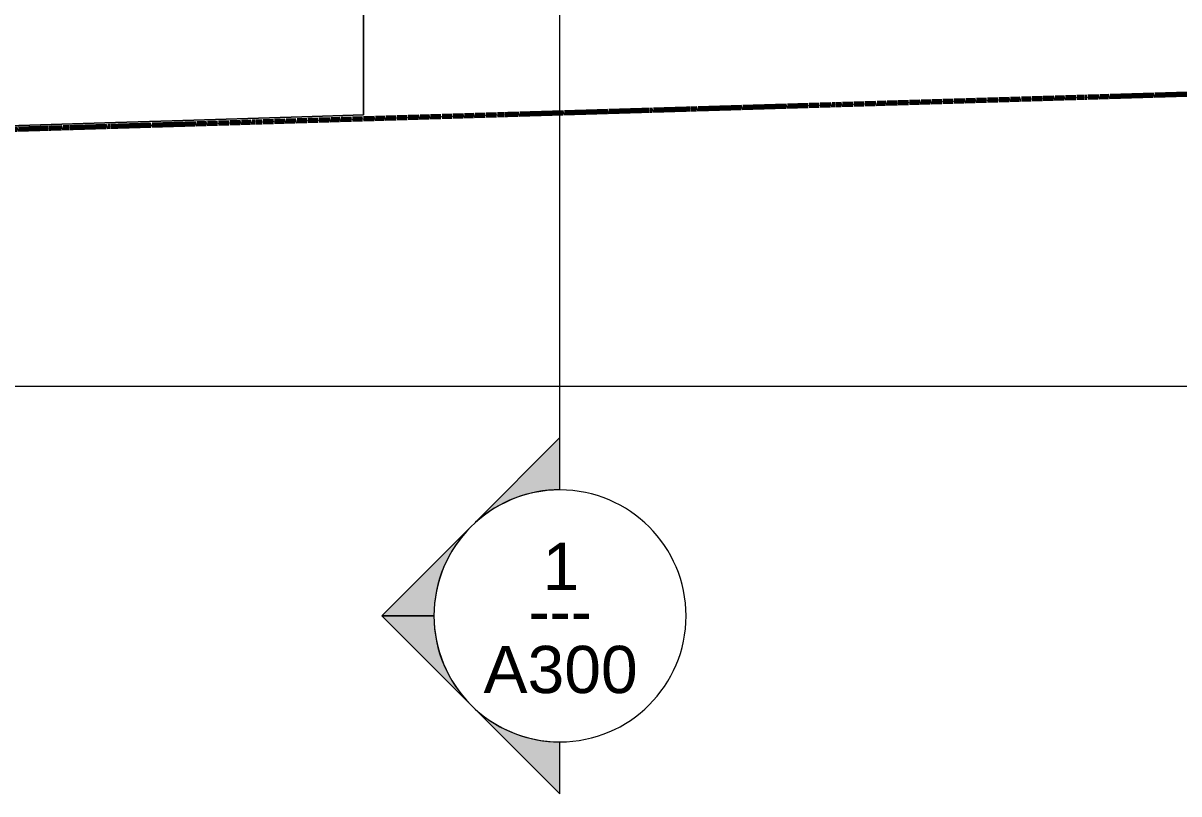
# Model space of a CAD drawing. Header units: inches. Extents: x -4830 to -242, y 9551 to 12925.
# Drawn here: x -2748.3 to -2308.1, y 9551 to 9844.7 of the extents above; entities that cross this region are included whole.
import ezdxf

# ---------------------------------------------------------------- set-up
doc = ezdxf.new("R2010")
doc.units = ezdxf.units.IN
doc.header["$MEASUREMENT"] = 0
doc.linetypes.add('Aligning Line 1_8_', pattern=[0.25, 0.125, -0.125])
doc.linetypes.add('Double Dash 3_8_', pattern=[1, 0.375, -0.125, 0.125, -0.125, 0.125, -0.125])
for name, color, linetype, lineweight in [('0-1', 7, 'Continuous', 5), ('C-PROP-LINE', 91, 'Double Dash 3_8_', 70), ('C-TOPO', 7, 'Continuous', 9), ('G-ANNO-SYMB', 111, 'Aligning Line 1_8_', 9), ('G-ANNO-SYMB-1', 147, 'Aligning Line 1_8_', 9), ('G-ANNO-SYMB-2', 111, 'Continuous', 9)]:
    doc.layers.add(name, color=color, linetype=linetype, lineweight=lineweight)
doc.styles.add('Arial', font='arial.ttf', dxfattribs={"height": 18})
doc.styles.add('Century Gothic', font='ufonts.com_century-gothic.ttf', dxfattribs={"height": 18})

# ---------------------------------------------------------------- blocks, each defined once
blk = doc.blocks.new('CTR  - Topography_rvt-1-FLOOR PLAN - 2ND FLOOR')
at = {"layer": 'C-TOPO'}
for p, q in [((-2618.72, 9864.45), (-2618.72, 9809.76)), ((-2618.72, 9809.76), (-2618.72, 9864.45)), ((-2691.53, 9807.53), (-2713.14, 9806.87)), ((-2713.14, 9806.87), (-2691.53, 9807.53)), ((-2642.11, 9809.04), (-2691.53, 9807.53)), ((-2691.53, 9807.53), (-2642.11, 9809.04)), ((-2618.72, 9809.76), (-2642.11, 9809.04)), ((-2642.11, 9809.04), (-2618.72, 9809.76)), ((-2713.14, 9806.87), (-2768.69, 9805.18)), ((-2768.69, 9805.18), (-2713.14, 9806.87))]:
    blk.add_line(p, q, dxfattribs=at)
blk = doc.blocks.new('CTR - 1st Phase - Common Walls_rvt-1-FLOOR PLAN - 2ND FLOOR')
at = {"layer": 'G-ANNO-SYMB-1'}
for p, q in [((-514.42, 9706.24), (-4244.79, 9706.24)), ((-1875.5, 9706.24), (-4166.61, 9706.24))]:
    blk.add_line(p, q, dxfattribs=at)
blk = doc.blocks.new('Family - ___-1878357-FLOOR PLAN - 2ND FLOOR')
at = {"layer": 'C-PROP-LINE'}
blk.add_line((-3987.01, 9767.34), (-599.29, 9868.76), dxfattribs=at)
blk = doc.blocks.new('Section - Section Head - Filled-22785-FLOOR PLAN - 2ND FLOOR')
at = {"layer": 'G-ANNO-SYMB-2'}
h = blk.add_hatch(color=256, dxfattribs=at)
edge = h.paths.add_edge_path(flags=0)
edge.add_line((-0.4268, 0.1768), (-0.25, 0.3536))
edge.add_line((-0.25, 0.3536), (-0.25, 0.25))
edge.add_arc((-0.25, 0), 0.25, 90, 135)
h = blk.add_hatch(color=256, dxfattribs=at)
edge = h.paths.add_edge_path(flags=0)
edge.add_arc((-0.25, 0), 0.25, 45, 90)
edge.add_line((-0.25, 0.25), (-0.25, 0.3536))
edge.add_line((-0.25, 0.3536), (-0.0732, 0.1768))
h = blk.add_hatch(color=256, dxfattribs=at)
edge = h.paths.add_edge_path(flags=0)
edge.add_arc((-0.25, 0), 0.2503, 137.9216, 180)
edge.add_line((-0.5003, 0), (-0.6036, 0))
edge.add_line((-0.6036, 0), (-0.4358, 0.1678))
h = blk.add_hatch(color=256, dxfattribs=at)
edge = h.paths.add_edge_path(flags=0)
edge.add_line((-0.0642, 0.1678), (0.1036, 0))
edge.add_line((0.1036, 0), (0.0003, 0))
edge.add_arc((-0.25, 0), 0.2503, 0, 42.0784)
for p, q in [((-0.25, 0.3536), (-0.4268, 0.1768)), ((-0.25, 0.25), (-0.25, 0.3536)), ((-0.0732, 0.1768), (-0.25, 0.3536)), ((-0.25, 0.3536), (-0.25, 0.25)), ((-0.4358, 0.1678), (-0.6036, 0)), ((0.1036, 0), (-0.0642, 0.1678)), ((-0.6036, 0), (-0.5003, 0)), ((0.0003, 0), (0.1036, 0))]:
    blk.add_line(p, q, dxfattribs=at)
for centre, radius, start, end in [((-0.2503, 0), 0.25, 360, 180), ((-0.25, 0), 0.25, 90, 135), ((-0.25, 0), 0.25, 45, 90), ((-0.25, 0), 0.2503, 137.9216, 180), ((-0.25, 0), 0.2503, 0, 42.0784), ((-0.2503, 0), 0.25, 180, 360)]:
    blk.add_arc(centre, radius, start, end, dxfattribs=at)

msp = doc.modelspace()

# ---------------------------------------------------------------- linework, layer by layer
at = {"layer": 'G-ANNO-SYMB'}
msp.add_line((-1953.4105, 9706.2403), (-4071.9645, 9706.2403), dxfattribs=at)
at = {"layer": 'G-ANNO-SYMB-2'}
msp.add_line((-2543.8212, 9666.8349), (-2543.8212, 12328.7538), dxfattribs=at)

# ---------------------------------------------------------------- block references
at = {"layer": '0-1'}
for name in ['CTR  - Topography_rvt-1-FLOOR PLAN - 2ND FLOOR', 'CTR - 1st Phase - Common Walls_rvt-1-FLOOR PLAN - 2ND FLOOR']:
    msp.add_blockref(name, (0, 0), dxfattribs=at)
at = {"layer": 'C-PROP-LINE'}
msp.add_blockref('Family - ___-1878357-FLOOR PLAN - 2ND FLOOR', (0, 0), dxfattribs=at)
at = {"layer": 'G-ANNO-SYMB-2', "xscale": 191.9999999999999, "yscale": 191.9999999999999, "zscale": 191.9999999999999, "rotation": 90}
msp.add_blockref('Section - Section Head - Filled-22785-FLOOR PLAN - 2ND FLOOR', (-2543.8212, 9666.8349), dxfattribs=at)

# ---------------------------------------------------------------- texts
at = {"layer": 'G-ANNO-SYMB-2', "char_height": 18, "attachment_point": 1}
for s, insert, width, style in [('1', (-2550.4632, 9646.6522), 16.968, 'Arial'), ('---', (-2555.7658, 9629.6388), 30.906, 'Century Gothic'), ('A300', (-2572.9513, 9607.3797), 71.508, 'Arial')]:
    msp.add_mtext(s, dxfattribs=dict(at, insert=insert, width=width, style=style))

doc.saveas('drawing.dxf')
